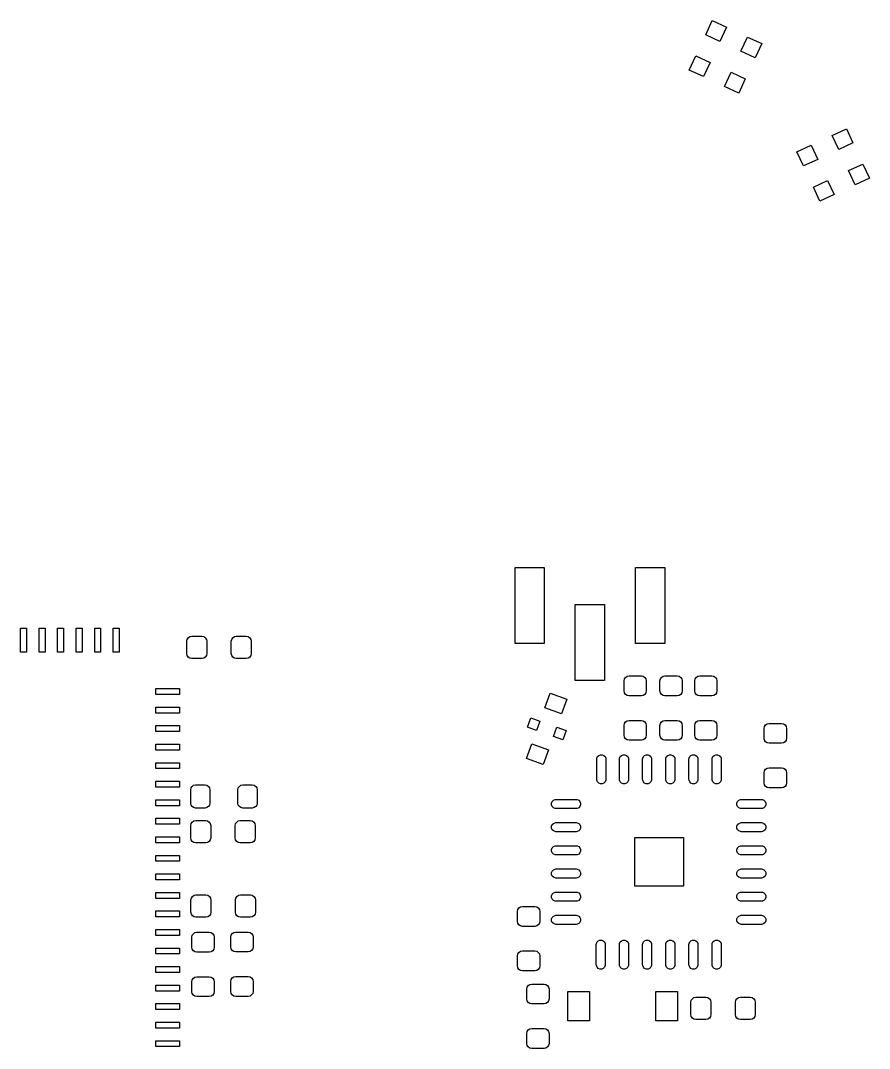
# Model space of a CAD drawing. Extents: x 45.9 to 83.2, y -183.8 to -146.4.
# Drawn here: x 64.92 to 83.24, y -168.61 to -146.42 of the extents above; entities that cross this region are included whole.
import ezdxf

# ---------------------------------------------------------------- set-up
doc = ezdxf.new("R2010")
doc.units = 0
doc.layers.add('BLACK', color=7, linetype='CONTINUOUS')

msp = doc.modelspace()

# ---------------------------------------------------------------- linework, layer by layer
at = {"layer": 'BLACK', "linetype": 'CONTINUOUS'}
for p, q in [((79.704481, -146.728259), (79.847326, -146.421926)), ((79.847326, -146.421926), (80.153659, -146.564771)), ((80.153659, -146.564771), (80.010814, -146.871104)), ((80.010814, -146.871104), (79.704481, -146.728259)), ((80.465779, -147.083259), (80.608624, -146.776926)), ((80.608624, -146.776926), (80.914957, -146.919771)), ((80.914957, -146.919771), (80.772112, -147.226104)), ((79.349481, -147.489557), (79.492326, -147.183224)), ((79.492326, -147.183224), (79.798659, -147.326069)), ((80.772112, -147.226104), (80.465779, -147.083259)), ((79.655814, -147.632402), (79.349481, -147.489557)), ((79.798659, -147.326069), (79.655814, -147.632402)), ((80.110779, -147.844557), (80.253624, -147.538224)), ((80.253624, -147.538224), (80.559957, -147.681069)), ((80.559957, -147.681069), (80.417112, -147.987402)), ((80.417112, -147.987402), (80.110779, -147.844557)), ((82.43509, -148.899396), (82.741423, -148.756551)), ((82.741423, -148.756551), (82.884268, -149.062884)), ((82.577935, -149.205729), (82.43509, -148.899396)), ((82.884268, -149.062884), (82.577935, -149.205729)), ((81.673792, -149.254396), (81.980125, -149.111551)), ((81.816637, -149.560729), (81.673792, -149.254396)), ((81.980125, -149.111551), (82.12297, -149.417884)), ((82.12297, -149.417884), (81.816637, -149.560729)), ((82.79009, -149.660694), (83.096423, -149.517849)), ((82.932935, -149.967027), (82.79009, -149.660694)), ((83.096423, -149.517849), (83.239268, -149.824182)), ((82.028792, -150.015694), (82.335125, -149.872849)), ((82.335125, -149.872849), (82.47797, -150.179182)), ((83.239268, -149.824182), (82.932935, -149.967027)), ((82.171637, -150.322027), (82.028792, -150.015694)), ((82.47797, -150.179182), (82.171637, -150.322027)), ((75.589, -159.8625), (75.589, -158.2225)), ((75.589, -158.2225), (76.221, -158.2225)), ((76.221, -158.2225), (76.221, -159.8625)), ((78.189, -159.8625), (78.189, -158.2225)), ((78.189, -158.2225), (78.821, -158.2225)), ((78.821, -158.2225), (78.821, -159.8625)), ((76.889, -160.6625), (76.889, -159.0225)), ((76.889, -159.0225), (77.521, -159.0225)), ((77.521, -159.0225), (77.521, -160.6625)), ((64.916, -160.04964), (64.916, -159.53524)), ((64.916, -159.53524), (65.044, -159.53524)), ((65.044, -159.53524), (65.044, -160.04964)), ((65.316, -160.04964), (65.316, -159.53524)), ((65.316, -159.53524), (65.444, -159.53524)), ((65.444, -159.53524), (65.444, -160.04964)), ((65.716, -160.04964), (65.716, -159.53524)), ((65.716, -159.53524), (65.844, -159.53524)), ((65.844, -159.53524), (65.844, -160.04964)), ((66.116, -160.04964), (66.116, -159.53524)), ((66.116, -159.53524), (66.244, -159.53524)), ((66.244, -159.53524), (66.244, -160.04964)), ((66.516, -160.04964), (66.516, -159.53524)), ((66.516, -159.53524), (66.644, -159.53524)), ((66.644, -159.53524), (66.644, -160.04964)), ((66.916, -160.04964), (66.916, -159.53524)), ((66.916, -159.53524), (67.044, -159.53524)), ((67.044, -159.53524), (67.044, -160.04964)), ((68.536315, -159.741115), (68.571223, -159.717791)), ((68.571223, -159.717791), (68.6124, -159.7096)), ((68.6124, -159.7096), (68.8276, -159.7096)), ((68.8276, -159.7096), (68.868777, -159.717791)), ((68.868777, -159.717791), (68.903685, -159.741115)), ((69.496315, -159.741115), (69.531223, -159.717791)), ((69.531223, -159.717791), (69.5724, -159.7096)), ((69.5724, -159.7096), (69.7876, -159.7096)), ((69.7876, -159.7096), (69.828777, -159.717791)), ((69.828777, -159.717791), (69.863685, -159.741115)), ((68.5048, -159.8172), (68.512991, -159.776023)), ((68.5048, -160.0828), (68.5048, -159.8172)), ((68.512991, -159.776023), (68.536315, -159.741115)), ((68.903685, -159.741115), (68.927009, -159.776023)), ((68.927009, -159.776023), (68.9352, -159.8172)), ((68.9352, -159.8172), (68.9352, -160.0828)), ((69.4648, -159.8172), (69.472991, -159.776023)), ((69.4648, -160.0828), (69.4648, -159.8172)), ((69.472991, -159.776023), (69.496315, -159.741115)), ((69.863685, -159.741115), (69.887009, -159.776023)), ((69.887009, -159.776023), (69.8952, -159.8172)), ((69.8952, -159.8172), (69.8952, -160.0828)), ((76.221, -159.8625), (75.589, -159.8625)), ((78.821, -159.8625), (78.189, -159.8625)), ((65.044, -160.04964), (64.916, -160.04964)), ((65.444, -160.04964), (65.316, -160.04964)), ((65.844, -160.04964), (65.716, -160.04964)), ((66.244, -160.04964), (66.116, -160.04964)), ((66.644, -160.04964), (66.516, -160.04964)), ((67.044, -160.04964), (66.916, -160.04964)), ((68.512991, -160.123977), (68.5048, -160.0828)), ((68.536315, -160.158885), (68.512991, -160.123977)), ((68.571223, -160.182209), (68.536315, -160.158885)), ((68.903685, -160.158885), (68.868777, -160.182209)), ((68.927009, -160.123977), (68.903685, -160.158885)), ((68.9352, -160.0828), (68.927009, -160.123977)), ((69.472991, -160.123977), (69.4648, -160.0828)), ((69.496315, -160.158885), (69.472991, -160.123977)), ((69.531223, -160.182209), (69.496315, -160.158885)), ((69.863685, -160.158885), (69.828777, -160.182209)), ((69.887009, -160.123977), (69.863685, -160.158885)), ((69.8952, -160.0828), (69.887009, -160.123977)), ((68.6124, -160.1904), (68.571223, -160.182209)), ((68.8276, -160.1904), (68.6124, -160.1904)), ((68.868777, -160.182209), (68.8276, -160.1904)), ((69.5724, -160.1904), (69.531223, -160.182209)), ((69.7876, -160.1904), (69.5724, -160.1904)), ((69.828777, -160.182209), (69.7876, -160.1904)), ((77.950731, -160.631223), (77.974055, -160.596315)), ((77.974055, -160.596315), (78.008963, -160.572991)), ((78.008963, -160.572991), (78.05014, -160.5648)), ((78.05014, -160.5648), (78.31574, -160.5648)), ((78.31574, -160.5648), (78.356917, -160.572991)), ((78.356917, -160.572991), (78.391825, -160.596315)), ((78.391825, -160.596315), (78.415149, -160.631223)), ((78.725731, -160.631223), (78.749055, -160.596315)), ((78.749055, -160.596315), (78.783963, -160.572991)), ((78.783963, -160.572991), (78.82514, -160.5648)), ((78.82514, -160.5648), (79.09074, -160.5648)), ((79.09074, -160.5648), (79.131917, -160.572991)), ((79.131917, -160.572991), (79.166825, -160.596315)), ((79.166825, -160.596315), (79.190149, -160.631223)), ((79.475731, -160.631223), (79.499055, -160.596315)), ((79.499055, -160.596315), (79.533963, -160.572991)), ((79.533963, -160.572991), (79.57514, -160.5648)), ((79.57514, -160.5648), (79.84074, -160.5648)), ((79.84074, -160.5648), (79.881917, -160.572991)), ((79.881917, -160.572991), (79.916825, -160.596315)), ((79.916825, -160.596315), (79.940149, -160.631223)), ((77.521, -160.6625), (76.889, -160.6625)), ((77.94254, -160.6724), (77.950731, -160.631223)), ((77.94254, -160.8876), (77.94254, -160.6724)), ((78.415149, -160.631223), (78.42334, -160.6724)), ((78.42334, -160.6724), (78.42334, -160.8876)), ((78.71754, -160.6724), (78.725731, -160.631223)), ((78.71754, -160.8876), (78.71754, -160.6724)), ((79.190149, -160.631223), (79.19834, -160.6724)), ((79.19834, -160.6724), (79.19834, -160.8876)), ((79.46754, -160.6724), (79.475731, -160.631223)), ((79.46754, -160.8876), (79.46754, -160.6724)), ((79.940149, -160.631223), (79.94834, -160.6724)), ((79.94834, -160.6724), (79.94834, -160.8876)), ((67.8328, -160.96644), (67.8328, -160.83844)), ((67.8328, -160.83844), (68.3472, -160.83844)), ((68.3472, -160.96644), (67.8328, -160.96644)), ((68.3472, -160.83844), (68.3472, -160.96644)), ((76.235121, -161.256199), (76.350724, -160.938583)), ((76.350724, -160.938583), (76.707807, -161.068551)), ((77.950731, -160.928777), (77.94254, -160.8876)), ((77.974055, -160.963685), (77.950731, -160.928777)), ((78.008963, -160.987009), (77.974055, -160.963685)), ((78.05014, -160.9952), (78.008963, -160.987009)), ((78.31574, -160.9952), (78.05014, -160.9952)), ((78.356917, -160.987009), (78.31574, -160.9952)), ((78.391825, -160.963685), (78.356917, -160.987009)), ((78.415149, -160.928777), (78.391825, -160.963685)), ((78.42334, -160.8876), (78.415149, -160.928777)), ((78.725731, -160.928777), (78.71754, -160.8876)), ((78.749055, -160.963685), (78.725731, -160.928777)), ((78.783963, -160.987009), (78.749055, -160.963685)), ((78.82514, -160.9952), (78.783963, -160.987009)), ((79.09074, -160.9952), (78.82514, -160.9952)), ((79.131917, -160.987009), (79.09074, -160.9952)), ((79.166825, -160.963685), (79.131917, -160.987009)), ((79.190149, -160.928777), (79.166825, -160.963685)), ((79.19834, -160.8876), (79.190149, -160.928777)), ((79.475731, -160.928777), (79.46754, -160.8876)), ((79.499055, -160.963685), (79.475731, -160.928777)), ((79.533963, -160.987009), (79.499055, -160.963685)), ((79.57514, -160.9952), (79.533963, -160.987009)), ((79.84074, -160.9952), (79.57514, -160.9952)), ((79.881917, -160.987009), (79.84074, -160.9952)), ((79.916825, -160.963685), (79.881917, -160.987009)), ((79.940149, -160.928777), (79.916825, -160.963685)), ((79.94834, -160.8876), (79.940149, -160.928777)), ((67.8328, -161.36644), (67.8328, -161.23844)), ((67.8328, -161.23844), (68.3472, -161.23844)), ((68.3472, -161.23844), (68.3472, -161.36644)), ((76.592204, -161.386167), (76.235121, -161.256199)), ((76.707807, -161.068551), (76.592204, -161.386167)), ((68.3472, -161.36644), (67.8328, -161.36644)), ((75.855322, -161.668141), (75.927831, -161.468926)), ((75.927831, -161.468926), (76.127046, -161.541435)), ((67.8328, -161.76644), (67.8328, -161.63844)), ((67.8328, -161.63844), (68.3472, -161.63844)), ((68.3472, -161.63844), (68.3472, -161.76644)), ((76.054537, -161.74065), (75.855322, -161.668141)), ((76.127046, -161.541435), (76.054537, -161.74065)), ((76.419138, -161.873353), (76.491647, -161.674138)), ((76.491647, -161.674138), (76.690862, -161.746647)), ((77.94254, -161.6324), (77.950731, -161.591223)), ((77.94254, -161.8476), (77.94254, -161.6324)), ((77.950731, -161.591223), (77.974055, -161.556315)), ((77.974055, -161.556315), (78.008963, -161.532991)), ((78.008963, -161.532991), (78.05014, -161.5248)), ((78.05014, -161.5248), (78.31574, -161.5248)), ((78.31574, -161.5248), (78.356917, -161.532991)), ((78.356917, -161.532991), (78.391825, -161.556315)), ((78.391825, -161.556315), (78.415149, -161.591223)), ((78.415149, -161.591223), (78.42334, -161.6324)), ((78.42334, -161.6324), (78.42334, -161.8476)), ((78.71754, -161.6324), (78.725731, -161.591223)), ((78.71754, -161.8476), (78.71754, -161.6324)), ((78.725731, -161.591223), (78.749055, -161.556315)), ((78.749055, -161.556315), (78.783963, -161.532991)), ((78.783963, -161.532991), (78.82514, -161.5248)), ((78.82514, -161.5248), (79.09074, -161.5248)), ((79.09074, -161.5248), (79.131917, -161.532991)), ((79.131917, -161.532991), (79.166825, -161.556315)), ((79.166825, -161.556315), (79.190149, -161.591223)), ((79.190149, -161.591223), (79.19834, -161.6324)), ((79.19834, -161.6324), (79.19834, -161.8476)), ((79.46754, -161.6324), (79.475731, -161.591223)), ((79.46754, -161.8476), (79.46754, -161.6324)), ((79.475731, -161.591223), (79.499055, -161.556315)), ((79.499055, -161.556315), (79.533963, -161.532991)), ((79.533963, -161.532991), (79.57514, -161.5248)), ((79.57514, -161.5248), (79.84074, -161.5248)), ((79.84074, -161.5248), (79.881917, -161.532991)), ((79.881917, -161.532991), (79.916825, -161.556315)), ((79.916825, -161.556315), (79.940149, -161.591223)), ((79.940149, -161.591223), (79.94834, -161.6324)), ((79.94834, -161.6324), (79.94834, -161.8476)), ((80.96754, -161.6974), (80.975731, -161.656223)), ((80.96754, -161.9126), (80.96754, -161.6974)), ((80.975731, -161.656223), (80.999055, -161.621315)), ((80.999055, -161.621315), (81.033963, -161.597991)), ((81.033963, -161.597991), (81.07514, -161.5898)), ((81.07514, -161.5898), (81.34074, -161.5898)), ((81.34074, -161.5898), (81.381917, -161.597991)), ((81.381917, -161.597991), (81.416825, -161.621315)), ((81.416825, -161.621315), (81.440149, -161.656223)), ((81.440149, -161.656223), (81.44834, -161.6974)), ((81.44834, -161.6974), (81.44834, -161.9126)), ((68.3472, -161.76644), (67.8328, -161.76644)), ((76.618353, -161.945862), (76.419138, -161.873353)), ((76.690862, -161.746647), (76.618353, -161.945862)), ((77.950731, -161.888777), (77.94254, -161.8476)), ((77.974055, -161.923685), (77.950731, -161.888777)), ((78.008963, -161.947009), (77.974055, -161.923685)), ((78.391825, -161.923685), (78.356917, -161.947009)), ((78.415149, -161.888777), (78.391825, -161.923685)), ((78.42334, -161.8476), (78.415149, -161.888777)), ((78.725731, -161.888777), (78.71754, -161.8476)), ((78.749055, -161.923685), (78.725731, -161.888777)), ((78.783963, -161.947009), (78.749055, -161.923685)), ((79.166825, -161.923685), (79.131917, -161.947009)), ((79.190149, -161.888777), (79.166825, -161.923685)), ((79.19834, -161.8476), (79.190149, -161.888777)), ((79.475731, -161.888777), (79.46754, -161.8476)), ((79.499055, -161.923685), (79.475731, -161.888777)), ((79.533963, -161.947009), (79.499055, -161.923685)), ((79.916825, -161.923685), (79.881917, -161.947009)), ((79.940149, -161.888777), (79.916825, -161.923685)), ((79.94834, -161.8476), (79.940149, -161.888777)), ((80.975731, -161.953777), (80.96754, -161.9126)), ((81.44834, -161.9126), (81.440149, -161.953777)), ((67.8328, -162.16644), (67.8328, -162.03844)), ((67.8328, -162.03844), (68.3472, -162.03844)), ((68.3472, -162.03844), (68.3472, -162.16644)), ((75.838377, -162.346237), (75.95398, -162.028621)), ((75.95398, -162.028621), (76.311063, -162.158589)), ((76.311063, -162.158589), (76.19546, -162.476205)), ((78.05014, -161.9552), (78.008963, -161.947009)), ((78.31574, -161.9552), (78.05014, -161.9552)), ((78.356917, -161.947009), (78.31574, -161.9552)), ((78.82514, -161.9552), (78.783963, -161.947009)), ((79.09074, -161.9552), (78.82514, -161.9552)), ((79.131917, -161.947009), (79.09074, -161.9552)), ((79.57514, -161.9552), (79.533963, -161.947009)), ((79.84074, -161.9552), (79.57514, -161.9552)), ((79.881917, -161.947009), (79.84074, -161.9552)), ((80.999055, -161.988685), (80.975731, -161.953777)), ((81.033963, -162.012009), (80.999055, -161.988685)), ((81.07514, -162.0202), (81.033963, -162.012009)), ((81.34074, -162.0202), (81.07514, -162.0202)), ((81.381917, -162.012009), (81.34074, -162.0202)), ((81.416825, -161.988685), (81.381917, -162.012009)), ((81.440149, -161.953777), (81.416825, -161.988685)), ((68.3472, -162.16644), (67.8328, -162.16644)), ((76.19546, -162.476205), (75.838377, -162.346237)), ((77.35284, -162.3616), (77.354715, -162.342559)), ((77.35284, -162.7984), (77.35284, -162.3616)), ((77.354715, -162.342559), (77.369289, -162.307376)), ((77.369289, -162.307376), (77.396216, -162.280449)), ((77.396216, -162.280449), (77.431399, -162.265875)), ((77.431399, -162.265875), (77.469481, -162.265875)), ((77.469481, -162.265875), (77.504664, -162.280449)), ((77.504664, -162.280449), (77.531591, -162.307376)), ((77.531591, -162.307376), (77.546165, -162.342559)), ((77.546165, -162.342559), (77.54804, -162.3616)), ((77.54804, -162.3616), (77.54804, -162.7984)), ((77.84284, -162.3616), (77.844715, -162.342559)), ((77.84284, -162.7984), (77.84284, -162.3616)), ((77.844715, -162.342559), (77.859289, -162.307376)), ((77.859289, -162.307376), (77.886216, -162.280449)), ((77.886216, -162.280449), (77.921399, -162.265875)), ((77.921399, -162.265875), (77.959481, -162.265875)), ((77.959481, -162.265875), (77.994664, -162.280449)), ((77.994664, -162.280449), (78.021591, -162.307376)), ((78.021591, -162.307376), (78.036165, -162.342559)), ((78.036165, -162.342559), (78.03804, -162.3616)), ((78.03804, -162.3616), (78.03804, -162.7984)), ((78.34284, -162.3616), (78.344715, -162.342559)), ((78.34284, -162.7984), (78.34284, -162.3616)), ((78.344715, -162.342559), (78.359289, -162.307376)), ((78.359289, -162.307376), (78.386216, -162.280449)), ((78.386216, -162.280449), (78.421399, -162.265875)), ((78.421399, -162.265875), (78.459481, -162.265875)), ((78.459481, -162.265875), (78.494664, -162.280449)), ((78.494664, -162.280449), (78.521591, -162.307376)), ((78.521591, -162.307376), (78.536165, -162.342559)), ((78.536165, -162.342559), (78.53804, -162.3616)), ((78.53804, -162.3616), (78.53804, -162.7984)), ((78.84284, -162.3616), (78.844715, -162.342559)), ((78.84284, -162.7984), (78.84284, -162.3616)), ((78.844715, -162.342559), (78.859289, -162.307376)), ((78.859289, -162.307376), (78.886216, -162.280449)), ((78.886216, -162.280449), (78.921399, -162.265875)), ((78.921399, -162.265875), (78.959481, -162.265875)), ((78.959481, -162.265875), (78.994664, -162.280449)), ((78.994664, -162.280449), (79.021591, -162.307376)), ((79.021591, -162.307376), (79.036165, -162.342559)), ((79.036165, -162.342559), (79.03804, -162.3616)), ((79.03804, -162.3616), (79.03804, -162.7984)), ((79.34284, -162.3616), (79.344715, -162.342559)), ((79.34284, -162.7984), (79.34284, -162.3616)), ((79.344715, -162.342559), (79.359289, -162.307376)), ((79.359289, -162.307376), (79.386216, -162.280449)), ((79.386216, -162.280449), (79.421399, -162.265875)), ((79.421399, -162.265875), (79.459481, -162.265875)), ((79.459481, -162.265875), (79.494664, -162.280449)), ((79.494664, -162.280449), (79.521591, -162.307376)), ((79.521591, -162.307376), (79.536165, -162.342559)), ((79.536165, -162.342559), (79.53804, -162.3616)), ((79.53804, -162.3616), (79.53804, -162.7984)), ((79.84284, -162.3616), (79.844715, -162.342559)), ((79.84284, -162.7984), (79.84284, -162.3616)), ((79.844715, -162.342559), (79.859289, -162.307376)), ((79.859289, -162.307376), (79.886216, -162.280449)), ((79.886216, -162.280449), (79.921399, -162.265875)), ((79.921399, -162.265875), (79.959481, -162.265875)), ((79.959481, -162.265875), (79.994664, -162.280449)), ((79.994664, -162.280449), (80.021591, -162.307376)), ((80.021591, -162.307376), (80.036165, -162.342559)), ((80.036165, -162.342559), (80.03804, -162.3616)), ((80.03804, -162.3616), (80.03804, -162.7984)), ((67.8328, -162.56644), (67.8328, -162.43844)), ((67.8328, -162.43844), (68.3472, -162.43844)), ((68.3472, -162.56644), (67.8328, -162.56644)), ((68.3472, -162.43844), (68.3472, -162.56644)), ((80.975731, -162.616223), (80.999055, -162.581315)), ((80.999055, -162.581315), (81.033963, -162.557991)), ((81.033963, -162.557991), (81.07514, -162.5498)), ((81.07514, -162.5498), (81.34074, -162.5498)), ((81.34074, -162.5498), (81.381917, -162.557991)), ((81.381917, -162.557991), (81.416825, -162.581315)), ((81.416825, -162.581315), (81.440149, -162.616223)), ((77.354715, -162.817441), (77.35284, -162.7984)), ((77.369289, -162.852624), (77.354715, -162.817441)), ((77.546165, -162.817441), (77.531591, -162.852624)), ((77.54804, -162.7984), (77.546165, -162.817441)), ((77.844715, -162.817441), (77.84284, -162.7984)), ((77.859289, -162.852624), (77.844715, -162.817441)), ((78.036165, -162.817441), (78.021591, -162.852624)), ((78.03804, -162.7984), (78.036165, -162.817441)), ((78.344715, -162.817441), (78.34284, -162.7984)), ((78.359289, -162.852624), (78.344715, -162.817441)), ((78.536165, -162.817441), (78.521591, -162.852624)), ((78.53804, -162.7984), (78.536165, -162.817441)), ((78.844715, -162.817441), (78.84284, -162.7984)), ((78.859289, -162.852624), (78.844715, -162.817441)), ((79.036165, -162.817441), (79.021591, -162.852624)), ((79.03804, -162.7984), (79.036165, -162.817441)), ((79.344715, -162.817441), (79.34284, -162.7984)), ((79.359289, -162.852624), (79.344715, -162.817441)), ((79.536165, -162.817441), (79.521591, -162.852624)), ((79.53804, -162.7984), (79.536165, -162.817441)), ((79.844715, -162.817441), (79.84284, -162.7984)), ((79.859289, -162.852624), (79.844715, -162.817441)), ((80.036165, -162.817441), (80.021591, -162.852624)), ((80.03804, -162.7984), (80.036165, -162.817441)), ((80.96754, -162.6574), (80.975731, -162.616223)), ((80.96754, -162.8726), (80.96754, -162.6574)), ((81.440149, -162.616223), (81.44834, -162.6574)), ((81.44834, -162.6574), (81.44834, -162.8726)), ((67.8328, -162.96644), (67.8328, -162.83844)), ((67.8328, -162.83844), (68.3472, -162.83844)), ((68.3472, -162.96644), (67.8328, -162.96644)), ((68.3472, -162.83844), (68.3472, -162.96644)), ((68.5882, -163.02204), (68.596071, -162.982471)), ((68.5882, -163.31284), (68.5882, -163.02204)), ((68.596071, -162.982471), (68.618485, -162.948925)), ((68.618485, -162.948925), (68.652031, -162.926511)), ((68.652031, -162.926511), (68.6916, -162.91864)), ((68.6916, -162.91864), (68.8984, -162.91864)), ((68.8984, -162.91864), (68.937969, -162.926511)), ((68.937969, -162.926511), (68.971515, -162.948925)), ((68.971515, -162.948925), (68.993929, -162.982471)), ((68.993929, -162.982471), (69.0018, -163.02204)), ((69.0018, -163.02204), (69.0018, -163.31284)), ((69.6082, -163.02204), (69.616071, -162.982471)), ((69.6082, -163.31284), (69.6082, -163.02204)), ((69.616071, -162.982471), (69.638485, -162.948925)), ((69.638485, -162.948925), (69.672031, -162.926511)), ((69.672031, -162.926511), (69.7116, -162.91864)), ((69.7116, -162.91864), (69.9184, -162.91864)), ((69.9184, -162.91864), (69.957969, -162.926511)), ((69.957969, -162.926511), (69.991515, -162.948925)), ((69.991515, -162.948925), (70.013929, -162.982471)), ((70.013929, -162.982471), (70.0218, -163.02204)), ((70.0218, -163.02204), (70.0218, -163.31284)), ((77.396216, -162.879551), (77.369289, -162.852624)), ((77.431399, -162.894125), (77.396216, -162.879551)), ((77.469481, -162.894125), (77.431399, -162.894125)), ((77.504664, -162.879551), (77.469481, -162.894125)), ((77.531591, -162.852624), (77.504664, -162.879551)), ((77.886216, -162.879551), (77.859289, -162.852624)), ((77.921399, -162.894125), (77.886216, -162.879551)), ((77.959481, -162.894125), (77.921399, -162.894125)), ((77.994664, -162.879551), (77.959481, -162.894125)), ((78.021591, -162.852624), (77.994664, -162.879551)), ((78.386216, -162.879551), (78.359289, -162.852624)), ((78.421399, -162.894125), (78.386216, -162.879551)), ((78.459481, -162.894125), (78.421399, -162.894125)), ((78.494664, -162.879551), (78.459481, -162.894125)), ((78.521591, -162.852624), (78.494664, -162.879551)), ((78.886216, -162.879551), (78.859289, -162.852624)), ((78.921399, -162.894125), (78.886216, -162.879551)), ((78.959481, -162.894125), (78.921399, -162.894125)), ((78.994664, -162.879551), (78.959481, -162.894125)), ((79.021591, -162.852624), (78.994664, -162.879551)), ((79.386216, -162.879551), (79.359289, -162.852624)), ((79.421399, -162.894125), (79.386216, -162.879551)), ((79.459481, -162.894125), (79.421399, -162.894125)), ((79.494664, -162.879551), (79.459481, -162.894125)), ((79.521591, -162.852624), (79.494664, -162.879551)), ((79.886216, -162.879551), (79.859289, -162.852624)), ((79.921399, -162.894125), (79.886216, -162.879551)), ((79.959481, -162.894125), (79.921399, -162.894125)), ((79.994664, -162.879551), (79.959481, -162.894125)), ((80.021591, -162.852624), (79.994664, -162.879551)), ((80.975731, -162.913777), (80.96754, -162.8726)), ((80.999055, -162.948685), (80.975731, -162.913777)), ((81.033963, -162.972009), (80.999055, -162.948685)), ((81.07514, -162.9802), (81.033963, -162.972009)), ((81.34074, -162.9802), (81.07514, -162.9802)), ((81.381917, -162.972009), (81.34074, -162.9802)), ((81.416825, -162.948685), (81.381917, -162.972009)), ((81.440149, -162.913777), (81.416825, -162.948685)), ((81.44834, -162.8726), (81.440149, -162.913777)), ((67.8328, -163.36644), (67.8328, -163.23844)), ((67.8328, -163.23844), (68.3472, -163.23844)), ((68.3472, -163.23844), (68.3472, -163.36644)), ((76.390889, -163.275776), (76.417816, -163.248849)), ((76.417816, -163.248849), (76.452999, -163.234275)), ((76.452999, -163.234275), (76.47204, -163.2324)), ((76.47204, -163.2324), (76.90884, -163.2324)), ((76.90884, -163.2324), (76.927881, -163.234275)), ((76.927881, -163.234275), (76.963064, -163.248849)), ((76.963064, -163.248849), (76.989991, -163.275776)), ((80.390889, -163.275776), (80.417816, -163.248849)), ((80.417816, -163.248849), (80.452999, -163.234275)), ((80.452999, -163.234275), (80.47204, -163.2324)), ((80.47204, -163.2324), (80.90884, -163.2324)), ((80.90884, -163.2324), (80.927881, -163.234275)), ((80.927881, -163.234275), (80.963064, -163.248849)), ((80.963064, -163.248849), (80.989991, -163.275776)), ((68.3472, -163.36644), (67.8328, -163.36644)), ((68.596071, -163.352409), (68.5882, -163.31284)), ((68.618485, -163.385955), (68.596071, -163.352409)), ((68.652031, -163.408369), (68.618485, -163.385955)), ((68.6916, -163.41624), (68.652031, -163.408369)), ((68.8984, -163.41624), (68.6916, -163.41624)), ((68.937969, -163.408369), (68.8984, -163.41624)), ((68.971515, -163.385955), (68.937969, -163.408369)), ((68.993929, -163.352409), (68.971515, -163.385955)), ((69.0018, -163.31284), (68.993929, -163.352409)), ((69.616071, -163.352409), (69.6082, -163.31284)), ((69.638485, -163.385955), (69.616071, -163.352409)), ((69.672031, -163.408369), (69.638485, -163.385955)), ((69.7116, -163.41624), (69.672031, -163.408369)), ((69.9184, -163.41624), (69.7116, -163.41624)), ((69.957969, -163.408369), (69.9184, -163.41624)), ((69.991515, -163.385955), (69.957969, -163.408369)), ((70.013929, -163.352409), (69.991515, -163.385955)), ((70.0218, -163.31284), (70.013929, -163.352409)), ((76.376315, -163.310959), (76.390889, -163.275776)), ((76.376315, -163.349041), (76.376315, -163.310959)), ((76.390889, -163.384224), (76.376315, -163.349041)), ((76.417816, -163.411151), (76.390889, -163.384224)), ((76.452999, -163.425725), (76.417816, -163.411151)), ((76.47204, -163.4276), (76.452999, -163.425725)), ((76.90884, -163.4276), (76.47204, -163.4276)), ((76.927881, -163.425725), (76.90884, -163.4276)), ((76.963064, -163.411151), (76.927881, -163.425725)), ((76.989991, -163.384224), (76.963064, -163.411151)), ((76.989991, -163.275776), (77.004565, -163.310959)), ((77.004565, -163.349041), (76.989991, -163.384224)), ((77.004565, -163.310959), (77.004565, -163.349041)), ((80.376315, -163.310959), (80.390889, -163.275776)), ((80.376315, -163.349041), (80.376315, -163.310959)), ((80.390889, -163.384224), (80.376315, -163.349041)), ((80.417816, -163.411151), (80.390889, -163.384224)), ((80.452999, -163.425725), (80.417816, -163.411151)), ((80.47204, -163.4276), (80.452999, -163.425725)), ((80.90884, -163.4276), (80.47204, -163.4276)), ((80.927881, -163.425725), (80.90884, -163.4276)), ((80.963064, -163.411151), (80.927881, -163.425725)), ((80.989991, -163.384224), (80.963064, -163.411151)), ((80.989991, -163.275776), (81.004565, -163.310959)), ((81.004565, -163.349041), (80.989991, -163.384224)), ((81.004565, -163.310959), (81.004565, -163.349041)), ((67.8328, -163.76644), (67.8328, -163.63844)), ((67.8328, -163.63844), (68.3472, -163.63844)), ((68.3472, -163.63844), (68.3472, -163.76644)), ((68.621315, -163.718555), (68.656223, -163.695231)), ((68.656223, -163.695231), (68.6974, -163.68704)), ((68.6974, -163.68704), (68.9126, -163.68704)), ((68.9126, -163.68704), (68.953777, -163.695231)), ((68.953777, -163.695231), (68.988685, -163.718555)), ((69.581315, -163.718555), (69.616223, -163.695231)), ((69.616223, -163.695231), (69.6574, -163.68704)), ((69.6574, -163.68704), (69.8726, -163.68704)), ((69.8726, -163.68704), (69.913777, -163.695231)), ((69.913777, -163.695231), (69.948685, -163.718555)), ((68.3472, -163.76644), (67.8328, -163.76644)), ((68.5898, -163.79464), (68.597991, -163.753463)), ((68.5898, -164.06024), (68.5898, -163.79464)), ((68.597991, -163.753463), (68.621315, -163.718555)), ((68.988685, -163.718555), (69.012009, -163.753463)), ((69.012009, -163.753463), (69.0202, -163.79464)), ((69.0202, -163.79464), (69.0202, -164.06024)), ((69.5498, -163.79464), (69.557991, -163.753463)), ((69.5498, -164.06024), (69.5498, -163.79464)), ((69.557991, -163.753463), (69.581315, -163.718555)), ((69.948685, -163.718555), (69.972009, -163.753463)), ((69.972009, -163.753463), (69.9802, -163.79464)), ((69.9802, -163.79464), (69.9802, -164.06024)), ((76.376315, -163.810959), (76.390889, -163.775776)), ((76.376315, -163.849041), (76.376315, -163.810959)), ((76.390889, -163.884224), (76.376315, -163.849041)), ((76.390889, -163.775776), (76.417816, -163.748849)), ((76.417816, -163.911151), (76.390889, -163.884224)), ((76.417816, -163.748849), (76.452999, -163.734275)), ((76.452999, -163.925725), (76.417816, -163.911151)), ((76.452999, -163.734275), (76.47204, -163.7324)), ((76.47204, -163.9276), (76.452999, -163.925725)), ((76.47204, -163.7324), (76.90884, -163.7324)), ((76.90884, -163.9276), (76.47204, -163.9276)), ((76.90884, -163.7324), (76.927881, -163.734275)), ((76.927881, -163.925725), (76.90884, -163.9276)), ((76.927881, -163.734275), (76.963064, -163.748849)), ((76.963064, -163.911151), (76.927881, -163.925725)), ((76.963064, -163.748849), (76.989991, -163.775776)), ((76.989991, -163.884224), (76.963064, -163.911151)), ((76.989991, -163.775776), (77.004565, -163.810959)), ((77.004565, -163.849041), (76.989991, -163.884224)), ((77.004565, -163.810959), (77.004565, -163.849041)), ((80.376315, -163.810959), (80.390889, -163.775776)), ((80.376315, -163.849041), (80.376315, -163.810959)), ((80.390889, -163.884224), (80.376315, -163.849041)), ((80.390889, -163.775776), (80.417816, -163.748849)), ((80.417816, -163.911151), (80.390889, -163.884224)), ((80.417816, -163.748849), (80.452999, -163.734275)), ((80.452999, -163.925725), (80.417816, -163.911151)), ((80.452999, -163.734275), (80.47204, -163.7324)), ((80.47204, -163.9276), (80.452999, -163.925725)), ((80.47204, -163.7324), (80.90884, -163.7324)), ((80.90884, -163.9276), (80.47204, -163.9276)), ((80.90884, -163.7324), (80.927881, -163.734275)), ((80.927881, -163.925725), (80.90884, -163.9276)), ((80.927881, -163.734275), (80.963064, -163.748849)), ((80.963064, -163.911151), (80.927881, -163.925725)), ((80.963064, -163.748849), (80.989991, -163.775776)), ((80.989991, -163.884224), (80.963064, -163.911151)), ((80.989991, -163.775776), (81.004565, -163.810959)), ((81.004565, -163.849041), (80.989991, -163.884224)), ((81.004565, -163.810959), (81.004565, -163.849041)), ((67.8328, -164.16644), (67.8328, -164.03844)), ((67.8328, -164.03844), (68.3472, -164.03844)), ((68.3472, -164.03844), (68.3472, -164.16644)), ((68.597991, -164.101417), (68.5898, -164.06024)), ((68.621315, -164.136325), (68.597991, -164.101417)), ((68.656223, -164.159649), (68.621315, -164.136325)), ((68.988685, -164.136325), (68.953777, -164.159649)), ((69.012009, -164.101417), (68.988685, -164.136325)), ((69.0202, -164.06024), (69.012009, -164.101417)), ((69.557991, -164.101417), (69.5498, -164.06024)), ((69.581315, -164.136325), (69.557991, -164.101417)), ((69.616223, -164.159649), (69.581315, -164.136325)), ((69.948685, -164.136325), (69.913777, -164.159649)), ((69.972009, -164.101417), (69.948685, -164.136325)), ((69.9802, -164.06024), (69.972009, -164.101417)), ((78.17444, -165.106), (78.17444, -164.054)), ((78.17444, -164.054), (79.22644, -164.054)), ((79.22644, -164.054), (79.22644, -165.106)), ((68.3472, -164.16644), (67.8328, -164.16644)), ((68.6974, -164.16784), (68.656223, -164.159649)), ((68.9126, -164.16784), (68.6974, -164.16784)), ((68.953777, -164.159649), (68.9126, -164.16784)), ((69.6574, -164.16784), (69.616223, -164.159649)), ((69.8726, -164.16784), (69.6574, -164.16784)), ((69.913777, -164.159649), (69.8726, -164.16784)), ((76.376315, -164.310959), (76.390889, -164.275776)), ((76.376315, -164.349041), (76.376315, -164.310959)), ((76.390889, -164.384224), (76.376315, -164.349041)), ((76.390889, -164.275776), (76.417816, -164.248849)), ((76.417816, -164.248849), (76.452999, -164.234275)), ((76.452999, -164.234275), (76.47204, -164.2324)), ((76.47204, -164.2324), (76.90884, -164.2324)), ((76.90884, -164.2324), (76.927881, -164.234275)), ((76.927881, -164.234275), (76.963064, -164.248849)), ((76.963064, -164.248849), (76.989991, -164.275776)), ((76.989991, -164.275776), (77.004565, -164.310959)), ((77.004565, -164.349041), (76.989991, -164.384224)), ((77.004565, -164.310959), (77.004565, -164.349041)), ((80.376315, -164.310959), (80.390889, -164.275776)), ((80.376315, -164.349041), (80.376315, -164.310959)), ((80.390889, -164.384224), (80.376315, -164.349041)), ((80.390889, -164.275776), (80.417816, -164.248849)), ((80.417816, -164.248849), (80.452999, -164.234275)), ((80.452999, -164.234275), (80.47204, -164.2324)), ((80.47204, -164.2324), (80.90884, -164.2324)), ((80.90884, -164.2324), (80.927881, -164.234275)), ((80.927881, -164.234275), (80.963064, -164.248849)), ((80.963064, -164.248849), (80.989991, -164.275776)), ((80.989991, -164.275776), (81.004565, -164.310959)), ((81.004565, -164.349041), (80.989991, -164.384224)), ((81.004565, -164.310959), (81.004565, -164.349041)), ((67.8328, -164.56644), (67.8328, -164.43844)), ((67.8328, -164.43844), (68.3472, -164.43844)), ((68.3472, -164.56644), (67.8328, -164.56644)), ((68.3472, -164.43844), (68.3472, -164.56644)), ((76.417816, -164.411151), (76.390889, -164.384224)), ((76.452999, -164.425725), (76.417816, -164.411151)), ((76.47204, -164.4276), (76.452999, -164.425725)), ((76.90884, -164.4276), (76.47204, -164.4276)), ((76.927881, -164.425725), (76.90884, -164.4276)), ((76.963064, -164.411151), (76.927881, -164.425725)), ((76.989991, -164.384224), (76.963064, -164.411151)), ((80.417816, -164.411151), (80.390889, -164.384224)), ((80.452999, -164.425725), (80.417816, -164.411151)), ((80.47204, -164.4276), (80.452999, -164.425725)), ((80.90884, -164.4276), (80.47204, -164.4276)), ((80.927881, -164.425725), (80.90884, -164.4276)), ((80.963064, -164.411151), (80.927881, -164.425725)), ((80.989991, -164.384224), (80.963064, -164.411151)), ((76.376315, -164.810959), (76.390889, -164.775776)), ((76.376315, -164.849041), (76.376315, -164.810959)), ((76.390889, -164.775776), (76.417816, -164.748849)), ((76.417816, -164.748849), (76.452999, -164.734275)), ((76.452999, -164.734275), (76.47204, -164.7324)), ((76.47204, -164.7324), (76.90884, -164.7324)), ((76.90884, -164.7324), (76.927881, -164.734275)), ((76.927881, -164.734275), (76.963064, -164.748849)), ((76.963064, -164.748849), (76.989991, -164.775776)), ((76.989991, -164.775776), (77.004565, -164.810959)), ((77.004565, -164.810959), (77.004565, -164.849041)), ((80.376315, -164.810959), (80.390889, -164.775776)), ((80.376315, -164.849041), (80.376315, -164.810959)), ((80.390889, -164.775776), (80.417816, -164.748849)), ((80.417816, -164.748849), (80.452999, -164.734275)), ((80.452999, -164.734275), (80.47204, -164.7324)), ((80.47204, -164.7324), (80.90884, -164.7324)), ((80.90884, -164.7324), (80.927881, -164.734275)), ((80.927881, -164.734275), (80.963064, -164.748849)), ((80.963064, -164.748849), (80.989991, -164.775776)), ((80.989991, -164.775776), (81.004565, -164.810959)), ((81.004565, -164.810959), (81.004565, -164.849041)), ((67.8328, -164.96644), (67.8328, -164.83844)), ((67.8328, -164.83844), (68.3472, -164.83844)), ((68.3472, -164.96644), (67.8328, -164.96644)), ((68.3472, -164.83844), (68.3472, -164.96644)), ((76.390889, -164.884224), (76.376315, -164.849041)), ((76.417816, -164.911151), (76.390889, -164.884224)), ((76.452999, -164.925725), (76.417816, -164.911151)), ((76.47204, -164.9276), (76.452999, -164.925725)), ((76.90884, -164.9276), (76.47204, -164.9276)), ((76.927881, -164.925725), (76.90884, -164.9276)), ((76.963064, -164.911151), (76.927881, -164.925725)), ((76.989991, -164.884224), (76.963064, -164.911151)), ((77.004565, -164.849041), (76.989991, -164.884224)), ((80.390889, -164.884224), (80.376315, -164.849041)), ((80.417816, -164.911151), (80.390889, -164.884224)), ((80.452999, -164.925725), (80.417816, -164.911151)), ((80.47204, -164.9276), (80.452999, -164.925725)), ((80.90884, -164.9276), (80.47204, -164.9276)), ((80.927881, -164.925725), (80.90884, -164.9276)), ((80.963064, -164.911151), (80.927881, -164.925725)), ((80.989991, -164.884224), (80.963064, -164.911151)), ((81.004565, -164.849041), (80.989991, -164.884224)), ((67.8328, -165.36644), (67.8328, -165.23844)), ((67.8328, -165.23844), (68.3472, -165.23844)), ((68.3472, -165.23844), (68.3472, -165.36644)), ((76.390889, -165.275776), (76.417816, -165.248849)), ((76.417816, -165.248849), (76.452999, -165.234275)), ((76.452999, -165.234275), (76.47204, -165.2324)), ((76.47204, -165.2324), (76.90884, -165.2324)), ((76.90884, -165.2324), (76.927881, -165.234275)), ((76.927881, -165.234275), (76.963064, -165.248849)), ((76.963064, -165.248849), (76.989991, -165.275776)), ((79.22644, -165.106), (78.17444, -165.106)), ((80.390889, -165.275776), (80.417816, -165.248849)), ((80.417816, -165.248849), (80.452999, -165.234275)), ((80.452999, -165.234275), (80.47204, -165.2324)), ((80.47204, -165.2324), (80.90884, -165.2324)), ((80.90884, -165.2324), (80.927881, -165.234275)), ((80.927881, -165.234275), (80.963064, -165.248849)), ((80.963064, -165.248849), (80.989991, -165.275776)), ((68.3472, -165.36644), (67.8328, -165.36644)), ((68.5948, -165.39964), (68.602991, -165.358463)), ((68.5948, -165.66524), (68.5948, -165.39964)), ((68.602991, -165.358463), (68.626315, -165.323555)), ((68.626315, -165.323555), (68.661223, -165.300231)), ((68.661223, -165.300231), (68.7024, -165.29204)), ((68.7024, -165.29204), (68.9176, -165.29204)), ((68.9176, -165.29204), (68.958777, -165.300231)), ((68.958777, -165.300231), (68.993685, -165.323555)), ((68.993685, -165.323555), (69.017009, -165.358463)), ((69.017009, -165.358463), (69.0252, -165.39964)), ((69.0252, -165.39964), (69.0252, -165.66524)), ((69.5548, -165.39964), (69.562991, -165.358463)), ((69.5548, -165.66524), (69.5548, -165.39964)), ((69.562991, -165.358463), (69.586315, -165.323555)), ((69.586315, -165.323555), (69.621223, -165.300231)), ((69.621223, -165.300231), (69.6624, -165.29204)), ((69.6624, -165.29204), (69.8776, -165.29204)), ((69.8776, -165.29204), (69.918777, -165.300231)), ((69.918777, -165.300231), (69.953685, -165.323555)), ((69.953685, -165.323555), (69.977009, -165.358463)), ((69.977009, -165.358463), (69.9852, -165.39964)), ((69.9852, -165.39964), (69.9852, -165.66524)), ((76.376315, -165.310959), (76.390889, -165.275776)), ((76.376315, -165.349041), (76.376315, -165.310959)), ((76.390889, -165.384224), (76.376315, -165.349041)), ((76.417816, -165.411151), (76.390889, -165.384224)), ((76.452999, -165.425725), (76.417816, -165.411151)), ((76.47204, -165.4276), (76.452999, -165.425725)), ((76.90884, -165.4276), (76.47204, -165.4276)), ((76.927881, -165.425725), (76.90884, -165.4276)), ((76.963064, -165.411151), (76.927881, -165.425725)), ((76.989991, -165.384224), (76.963064, -165.411151)), ((76.989991, -165.275776), (77.004565, -165.310959)), ((77.004565, -165.349041), (76.989991, -165.384224)), ((77.004565, -165.310959), (77.004565, -165.349041)), ((80.376315, -165.310959), (80.390889, -165.275776)), ((80.376315, -165.349041), (80.376315, -165.310959)), ((80.390889, -165.384224), (80.376315, -165.349041)), ((80.417816, -165.411151), (80.390889, -165.384224)), ((80.452999, -165.425725), (80.417816, -165.411151)), ((80.47204, -165.4276), (80.452999, -165.425725)), ((80.90884, -165.4276), (80.47204, -165.4276)), ((80.927881, -165.425725), (80.90884, -165.4276)), ((80.963064, -165.411151), (80.927881, -165.425725)), ((80.989991, -165.384224), (80.963064, -165.411151)), ((80.989991, -165.275776), (81.004565, -165.310959)), ((81.004565, -165.349041), (80.989991, -165.384224)), ((81.004565, -165.310959), (81.004565, -165.349041)), ((67.8328, -165.76644), (67.8328, -165.63844)), ((67.8328, -165.63844), (68.3472, -165.63844)), ((68.3472, -165.63844), (68.3472, -165.76644)), ((68.602991, -165.706417), (68.5948, -165.66524)), ((68.626315, -165.741325), (68.602991, -165.706417)), ((69.017009, -165.706417), (68.993685, -165.741325)), ((69.0252, -165.66524), (69.017009, -165.706417)), ((69.562991, -165.706417), (69.5548, -165.66524)), ((69.586315, -165.741325), (69.562991, -165.706417)), ((69.977009, -165.706417), (69.953685, -165.741325)), ((69.9852, -165.66524), (69.977009, -165.706417)), ((75.64254, -165.6474), (75.650731, -165.606223)), ((75.64254, -165.8626), (75.64254, -165.6474)), ((75.650731, -165.606223), (75.674055, -165.571315)), ((75.674055, -165.571315), (75.708963, -165.547991)), ((75.708963, -165.547991), (75.75014, -165.5398)), ((75.75014, -165.5398), (76.01574, -165.5398)), ((76.01574, -165.5398), (76.056917, -165.547991)), ((76.056917, -165.547991), (76.091825, -165.571315)), ((76.091825, -165.571315), (76.115149, -165.606223)), ((76.115149, -165.606223), (76.12334, -165.6474)), ((76.12334, -165.6474), (76.12334, -165.8626)), ((68.3472, -165.76644), (67.8328, -165.76644)), ((68.661223, -165.764649), (68.626315, -165.741325)), ((68.7024, -165.77284), (68.661223, -165.764649)), ((68.9176, -165.77284), (68.7024, -165.77284)), ((68.958777, -165.764649), (68.9176, -165.77284)), ((68.993685, -165.741325), (68.958777, -165.764649)), ((69.621223, -165.764649), (69.586315, -165.741325)), ((69.6624, -165.77284), (69.621223, -165.764649)), ((69.8776, -165.77284), (69.6624, -165.77284)), ((69.918777, -165.764649), (69.8776, -165.77284)), ((69.953685, -165.741325), (69.918777, -165.764649)), ((75.650731, -165.903777), (75.64254, -165.8626)), ((75.674055, -165.938685), (75.650731, -165.903777)), ((76.115149, -165.903777), (76.091825, -165.938685)), ((76.12334, -165.8626), (76.115149, -165.903777)), ((76.376315, -165.810959), (76.390889, -165.775776)), ((76.376315, -165.849041), (76.376315, -165.810959)), ((76.390889, -165.884224), (76.376315, -165.849041)), ((76.390889, -165.775776), (76.417816, -165.748849)), ((76.417816, -165.911151), (76.390889, -165.884224)), ((76.417816, -165.748849), (76.452999, -165.734275)), ((76.452999, -165.925725), (76.417816, -165.911151)), ((76.452999, -165.734275), (76.47204, -165.7324)), ((76.47204, -165.9276), (76.452999, -165.925725)), ((76.47204, -165.7324), (76.90884, -165.7324)), ((76.90884, -165.9276), (76.47204, -165.9276)), ((76.90884, -165.7324), (76.927881, -165.734275)), ((76.927881, -165.925725), (76.90884, -165.9276)), ((76.927881, -165.734275), (76.963064, -165.748849)), ((76.963064, -165.911151), (76.927881, -165.925725)), ((76.963064, -165.748849), (76.989991, -165.775776)), ((76.989991, -165.884224), (76.963064, -165.911151)), ((76.989991, -165.775776), (77.004565, -165.810959)), ((77.004565, -165.849041), (76.989991, -165.884224)), ((77.004565, -165.810959), (77.004565, -165.849041)), ((80.376315, -165.810959), (80.390889, -165.775776)), ((80.376315, -165.849041), (80.376315, -165.810959)), ((80.390889, -165.884224), (80.376315, -165.849041)), ((80.390889, -165.775776), (80.417816, -165.748849)), ((80.417816, -165.911151), (80.390889, -165.884224)), ((80.417816, -165.748849), (80.452999, -165.734275)), ((80.452999, -165.925725), (80.417816, -165.911151)), ((80.452999, -165.734275), (80.47204, -165.7324)), ((80.47204, -165.9276), (80.452999, -165.925725)), ((80.47204, -165.7324), (80.90884, -165.7324)), ((80.90884, -165.9276), (80.47204, -165.9276)), ((80.90884, -165.7324), (80.927881, -165.734275)), ((80.927881, -165.925725), (80.90884, -165.9276)), ((80.927881, -165.734275), (80.963064, -165.748849)), ((80.963064, -165.911151), (80.927881, -165.925725)), ((80.963064, -165.748849), (80.989991, -165.775776)), ((80.989991, -165.884224), (80.963064, -165.911151)), ((80.989991, -165.775776), (81.004565, -165.810959)), ((81.004565, -165.849041), (80.989991, -165.884224)), ((81.004565, -165.810959), (81.004565, -165.849041)), ((67.8328, -166.16644), (67.8328, -166.03844)), ((67.8328, -166.03844), (68.3472, -166.03844)), ((68.3472, -166.03844), (68.3472, -166.16644)), ((68.622791, -166.163663), (68.646115, -166.128755)), ((68.646115, -166.128755), (68.681023, -166.105431)), ((68.681023, -166.105431), (68.7222, -166.09724)), ((68.7222, -166.09724), (68.9878, -166.09724)), ((68.9878, -166.09724), (69.028977, -166.105431)), ((69.028977, -166.105431), (69.063885, -166.128755)), ((69.063885, -166.128755), (69.087209, -166.163663)), ((69.462791, -166.158663), (69.486115, -166.123755)), ((69.486115, -166.123755), (69.521023, -166.100431)), ((69.521023, -166.100431), (69.5622, -166.09224)), ((69.5622, -166.09224), (69.8278, -166.09224)), ((69.8278, -166.09224), (69.868977, -166.100431)), ((69.868977, -166.100431), (69.903885, -166.123755)), ((69.903885, -166.123755), (69.927209, -166.158663)), ((75.708963, -165.962009), (75.674055, -165.938685)), ((75.75014, -165.9702), (75.708963, -165.962009)), ((76.01574, -165.9702), (75.75014, -165.9702)), ((76.056917, -165.962009), (76.01574, -165.9702)), ((76.091825, -165.938685), (76.056917, -165.962009)), ((68.3472, -166.16644), (67.8328, -166.16644)), ((68.6146, -166.20484), (68.622791, -166.163663)), ((68.6146, -166.42004), (68.6146, -166.20484)), ((69.087209, -166.163663), (69.0954, -166.20484)), ((69.0954, -166.20484), (69.0954, -166.42004)), ((69.4546, -166.19984), (69.462791, -166.158663)), ((69.4546, -166.41504), (69.4546, -166.19984)), ((69.927209, -166.158663), (69.9354, -166.19984)), ((69.9354, -166.19984), (69.9354, -166.41504)), ((77.34284, -166.3616), (77.344715, -166.342559)), ((77.34284, -166.7984), (77.34284, -166.3616)), ((77.344715, -166.342559), (77.359289, -166.307376)), ((77.359289, -166.307376), (77.386216, -166.280449)), ((77.386216, -166.280449), (77.421399, -166.265875)), ((77.421399, -166.265875), (77.459481, -166.265875)), ((77.459481, -166.265875), (77.494664, -166.280449)), ((77.494664, -166.280449), (77.521591, -166.307376)), ((77.521591, -166.307376), (77.536165, -166.342559)), ((77.536165, -166.342559), (77.53804, -166.3616)), ((77.53804, -166.3616), (77.53804, -166.7984)), ((77.84284, -166.3616), (77.844715, -166.342559)), ((77.84284, -166.7984), (77.84284, -166.3616)), ((77.844715, -166.342559), (77.859289, -166.307376)), ((77.859289, -166.307376), (77.886216, -166.280449)), ((77.886216, -166.280449), (77.921399, -166.265875)), ((77.921399, -166.265875), (77.959481, -166.265875)), ((77.959481, -166.265875), (77.994664, -166.280449)), ((77.994664, -166.280449), (78.021591, -166.307376)), ((78.021591, -166.307376), (78.036165, -166.342559)), ((78.036165, -166.342559), (78.03804, -166.3616)), ((78.03804, -166.3616), (78.03804, -166.7984)), ((78.34284, -166.3616), (78.344715, -166.342559)), ((78.34284, -166.7984), (78.34284, -166.3616)), ((78.344715, -166.342559), (78.359289, -166.307376)), ((78.359289, -166.307376), (78.386216, -166.280449)), ((78.386216, -166.280449), (78.421399, -166.265875)), ((78.421399, -166.265875), (78.459481, -166.265875)), ((78.459481, -166.265875), (78.494664, -166.280449)), ((78.494664, -166.280449), (78.521591, -166.307376)), ((78.521591, -166.307376), (78.536165, -166.342559)), ((78.536165, -166.342559), (78.53804, -166.3616)), ((78.53804, -166.3616), (78.53804, -166.7984)), ((78.84284, -166.3616), (78.844715, -166.342559)), ((78.84284, -166.7984), (78.84284, -166.3616)), ((78.844715, -166.342559), (78.859289, -166.307376)), ((78.859289, -166.307376), (78.886216, -166.280449)), ((78.886216, -166.280449), (78.921399, -166.265875)), ((78.921399, -166.265875), (78.959481, -166.265875)), ((78.959481, -166.265875), (78.994664, -166.280449)), ((78.994664, -166.280449), (79.021591, -166.307376)), ((79.021591, -166.307376), (79.036165, -166.342559)), ((79.036165, -166.342559), (79.03804, -166.3616)), ((79.03804, -166.3616), (79.03804, -166.7984)), ((79.34284, -166.3616), (79.344715, -166.342559)), ((79.34284, -166.7984), (79.34284, -166.3616)), ((79.344715, -166.342559), (79.359289, -166.307376)), ((79.359289, -166.307376), (79.386216, -166.280449)), ((79.386216, -166.280449), (79.421399, -166.265875)), ((79.421399, -166.265875), (79.459481, -166.265875)), ((79.459481, -166.265875), (79.494664, -166.280449)), ((79.494664, -166.280449), (79.521591, -166.307376)), ((79.521591, -166.307376), (79.536165, -166.342559)), ((79.536165, -166.342559), (79.53804, -166.3616)), ((79.53804, -166.3616), (79.53804, -166.7984)), ((79.84284, -166.3616), (79.844715, -166.342559)), ((79.84284, -166.7984), (79.84284, -166.3616)), ((79.844715, -166.342559), (79.859289, -166.307376)), ((79.859289, -166.307376), (79.886216, -166.280449)), ((79.886216, -166.280449), (79.921399, -166.265875)), ((79.921399, -166.265875), (79.959481, -166.265875)), ((79.959481, -166.265875), (79.994664, -166.280449)), ((79.994664, -166.280449), (80.021591, -166.307376)), ((80.021591, -166.307376), (80.036165, -166.342559)), ((80.036165, -166.342559), (80.03804, -166.3616)), ((80.03804, -166.3616), (80.03804, -166.7984)), ((67.8328, -166.56644), (67.8328, -166.43844)), ((67.8328, -166.43844), (68.3472, -166.43844)), ((68.3472, -166.56644), (67.8328, -166.56644)), ((68.3472, -166.43844), (68.3472, -166.56644)), ((68.622791, -166.461217), (68.6146, -166.42004)), ((68.646115, -166.496125), (68.622791, -166.461217)), ((68.681023, -166.519449), (68.646115, -166.496125)), ((68.7222, -166.52764), (68.681023, -166.519449)), ((68.9878, -166.52764), (68.7222, -166.52764)), ((69.028977, -166.519449), (68.9878, -166.52764)), ((69.063885, -166.496125), (69.028977, -166.519449)), ((69.087209, -166.461217), (69.063885, -166.496125)), ((69.0954, -166.42004), (69.087209, -166.461217)), ((69.462791, -166.456217), (69.4546, -166.41504)), ((69.486115, -166.491125), (69.462791, -166.456217)), ((69.521023, -166.514449), (69.486115, -166.491125)), ((69.5622, -166.52264), (69.521023, -166.514449)), ((69.8278, -166.52264), (69.5622, -166.52264)), ((69.868977, -166.514449), (69.8278, -166.52264)), ((69.903885, -166.491125), (69.868977, -166.514449)), ((69.927209, -166.456217), (69.903885, -166.491125)), ((69.9354, -166.41504), (69.927209, -166.456217)), ((75.64254, -166.6074), (75.650731, -166.566223)), ((75.650731, -166.566223), (75.674055, -166.531315)), ((75.674055, -166.531315), (75.708963, -166.507991)), ((75.708963, -166.507991), (75.75014, -166.4998)), ((75.75014, -166.4998), (76.01574, -166.4998)), ((76.01574, -166.4998), (76.056917, -166.507991)), ((76.056917, -166.507991), (76.091825, -166.531315)), ((76.091825, -166.531315), (76.115149, -166.566223)), ((76.115149, -166.566223), (76.12334, -166.6074)), ((75.64254, -166.8226), (75.64254, -166.6074)), ((76.12334, -166.6074), (76.12334, -166.8226)), ((77.344715, -166.817441), (77.34284, -166.7984)), ((77.359289, -166.852624), (77.344715, -166.817441)), ((77.536165, -166.817441), (77.521591, -166.852624)), ((77.53804, -166.7984), (77.536165, -166.817441)), ((77.844715, -166.817441), (77.84284, -166.7984)), ((77.859289, -166.852624), (77.844715, -166.817441)), ((78.036165, -166.817441), (78.021591, -166.852624)), ((78.03804, -166.7984), (78.036165, -166.817441)), ((78.344715, -166.817441), (78.34284, -166.7984)), ((78.359289, -166.852624), (78.344715, -166.817441)), ((78.536165, -166.817441), (78.521591, -166.852624)), ((78.53804, -166.7984), (78.536165, -166.817441)), ((78.844715, -166.817441), (78.84284, -166.7984)), ((78.859289, -166.852624), (78.844715, -166.817441)), ((79.036165, -166.817441), (79.021591, -166.852624)), ((79.03804, -166.7984), (79.036165, -166.817441)), ((79.344715, -166.817441), (79.34284, -166.7984)), ((79.359289, -166.852624), (79.344715, -166.817441)), ((79.536165, -166.817441), (79.521591, -166.852624)), ((79.53804, -166.7984), (79.536165, -166.817441)), ((79.844715, -166.817441), (79.84284, -166.7984)), ((79.859289, -166.852624), (79.844715, -166.817441)), ((80.036165, -166.817441), (80.021591, -166.852624)), ((80.03804, -166.7984), (80.036165, -166.817441)), ((67.8328, -166.96644), (67.8328, -166.83844)), ((67.8328, -166.83844), (68.3472, -166.83844)), ((68.3472, -166.96644), (67.8328, -166.96644)), ((68.3472, -166.83844), (68.3472, -166.96644)), ((75.650731, -166.863777), (75.64254, -166.8226)), ((75.674055, -166.898685), (75.650731, -166.863777)), ((75.708963, -166.922009), (75.674055, -166.898685)), ((75.75014, -166.9302), (75.708963, -166.922009)), ((76.01574, -166.9302), (75.75014, -166.9302)), ((76.056917, -166.922009), (76.01574, -166.9302)), ((76.091825, -166.898685), (76.056917, -166.922009)), ((76.115149, -166.863777), (76.091825, -166.898685)), ((76.12334, -166.8226), (76.115149, -166.863777)), ((77.386216, -166.879551), (77.359289, -166.852624)), ((77.421399, -166.894125), (77.386216, -166.879551)), ((77.459481, -166.894125), (77.421399, -166.894125)), ((77.494664, -166.879551), (77.459481, -166.894125)), ((77.521591, -166.852624), (77.494664, -166.879551)), ((77.886216, -166.879551), (77.859289, -166.852624)), ((77.921399, -166.894125), (77.886216, -166.879551)), ((77.959481, -166.894125), (77.921399, -166.894125)), ((77.994664, -166.879551), (77.959481, -166.894125)), ((78.021591, -166.852624), (77.994664, -166.879551)), ((78.386216, -166.879551), (78.359289, -166.852624)), ((78.421399, -166.894125), (78.386216, -166.879551)), ((78.459481, -166.894125), (78.421399, -166.894125)), ((78.494664, -166.879551), (78.459481, -166.894125)), ((78.521591, -166.852624), (78.494664, -166.879551)), ((78.886216, -166.879551), (78.859289, -166.852624)), ((78.921399, -166.894125), (78.886216, -166.879551)), ((78.959481, -166.894125), (78.921399, -166.894125)), ((78.994664, -166.879551), (78.959481, -166.894125)), ((79.021591, -166.852624), (78.994664, -166.879551)), ((79.386216, -166.879551), (79.359289, -166.852624)), ((79.421399, -166.894125), (79.386216, -166.879551)), ((79.459481, -166.894125), (79.421399, -166.894125)), ((79.494664, -166.879551), (79.459481, -166.894125)), ((79.521591, -166.852624), (79.494664, -166.879551)), ((79.886216, -166.879551), (79.859289, -166.852624)), ((79.921399, -166.894125), (79.886216, -166.879551)), ((79.959481, -166.894125), (79.921399, -166.894125)), ((79.994664, -166.879551), (79.959481, -166.894125)), ((80.021591, -166.852624), (79.994664, -166.879551)), ((67.8328, -167.36644), (67.8328, -167.23844)), ((67.8328, -167.23844), (68.3472, -167.23844)), ((68.3472, -167.23844), (68.3472, -167.36644)), ((68.6146, -167.16484), (68.622791, -167.123663)), ((68.6146, -167.38004), (68.6146, -167.16484)), ((68.622791, -167.123663), (68.646115, -167.088755)), ((68.646115, -167.088755), (68.681023, -167.065431)), ((68.681023, -167.065431), (68.7222, -167.05724)), ((68.7222, -167.05724), (68.9878, -167.05724)), ((68.9878, -167.05724), (69.028977, -167.065431)), ((69.028977, -167.065431), (69.063885, -167.088755)), ((69.063885, -167.088755), (69.087209, -167.123663)), ((69.087209, -167.123663), (69.0954, -167.16484)), ((69.0954, -167.16484), (69.0954, -167.38004)), ((69.4546, -167.15984), (69.462791, -167.118663)), ((69.4546, -167.37504), (69.4546, -167.15984)), ((69.462791, -167.118663), (69.486115, -167.083755)), ((69.486115, -167.083755), (69.521023, -167.060431)), ((69.521023, -167.060431), (69.5622, -167.05224)), ((69.5622, -167.05224), (69.8278, -167.05224)), ((69.8278, -167.05224), (69.868977, -167.060431)), ((69.868977, -167.060431), (69.903885, -167.083755)), ((69.903885, -167.083755), (69.927209, -167.118663)), ((69.927209, -167.118663), (69.9354, -167.15984)), ((69.9354, -167.15984), (69.9354, -167.37504)), ((75.850731, -167.281223), (75.874055, -167.246315)), ((75.874055, -167.246315), (75.908963, -167.222991)), ((75.908963, -167.222991), (75.95014, -167.2148)), ((75.95014, -167.2148), (76.21574, -167.2148)), ((76.21574, -167.2148), (76.256917, -167.222991)), ((76.256917, -167.222991), (76.291825, -167.246315)), ((76.291825, -167.246315), (76.315149, -167.281223)), ((68.3472, -167.36644), (67.8328, -167.36644)), ((68.622791, -167.421217), (68.6146, -167.38004)), ((68.646115, -167.456125), (68.622791, -167.421217)), ((68.681023, -167.479449), (68.646115, -167.456125)), ((68.7222, -167.48764), (68.681023, -167.479449)), ((69.028977, -167.479449), (68.9878, -167.48764)), ((69.063885, -167.456125), (69.028977, -167.479449)), ((69.087209, -167.421217), (69.063885, -167.456125)), ((69.0954, -167.38004), (69.087209, -167.421217)), ((69.462791, -167.416217), (69.4546, -167.37504)), ((69.486115, -167.451125), (69.462791, -167.416217)), ((69.521023, -167.474449), (69.486115, -167.451125)), ((69.5622, -167.48264), (69.521023, -167.474449)), ((69.8278, -167.48264), (69.5622, -167.48264)), ((69.868977, -167.474449), (69.8278, -167.48264)), ((69.903885, -167.451125), (69.868977, -167.474449)), ((69.927209, -167.416217), (69.903885, -167.451125)), ((69.9354, -167.37504), (69.927209, -167.416217)), ((75.84254, -167.3224), (75.850731, -167.281223)), ((75.84254, -167.5376), (75.84254, -167.3224)), ((76.315149, -167.281223), (76.32334, -167.3224)), ((76.32334, -167.3224), (76.32334, -167.5376)), ((76.7305, -168.006), (76.7305, -167.374)), ((76.7305, -167.374), (77.1945, -167.374)), ((77.1945, -167.374), (77.1945, -168.006)), ((78.6305, -168.006), (78.6305, -167.374)), ((78.6305, -167.374), (79.0945, -167.374)), ((79.0945, -167.374), (79.0945, -168.006)), ((67.8328, -167.76644), (67.8328, -167.63844)), ((67.8328, -167.63844), (68.3472, -167.63844)), ((68.3472, -167.63844), (68.3472, -167.76644)), ((68.9878, -167.48764), (68.7222, -167.48764)), ((75.850731, -167.578777), (75.84254, -167.5376)), ((75.874055, -167.613685), (75.850731, -167.578777)), ((75.908963, -167.637009), (75.874055, -167.613685)), ((75.95014, -167.6452), (75.908963, -167.637009)), ((76.21574, -167.6452), (75.95014, -167.6452)), ((76.256917, -167.637009), (76.21574, -167.6452)), ((76.291825, -167.613685), (76.256917, -167.637009)), ((76.315149, -167.578777), (76.291825, -167.613685)), ((76.32334, -167.5376), (76.315149, -167.578777)), ((79.3848, -167.6072), (79.392991, -167.566023)), ((79.3848, -167.8728), (79.3848, -167.6072)), ((79.392991, -167.566023), (79.416315, -167.531115)), ((79.416315, -167.531115), (79.451223, -167.507791)), ((79.451223, -167.507791), (79.4924, -167.4996)), ((79.4924, -167.4996), (79.7076, -167.4996)), ((79.7076, -167.4996), (79.748777, -167.507791)), ((79.748777, -167.507791), (79.783685, -167.531115)), ((79.783685, -167.531115), (79.807009, -167.566023)), ((79.807009, -167.566023), (79.8152, -167.6072)), ((79.8152, -167.6072), (79.8152, -167.8728)), ((80.3448, -167.6072), (80.352991, -167.566023)), ((80.3448, -167.8728), (80.3448, -167.6072)), ((80.352991, -167.566023), (80.376315, -167.531115)), ((80.376315, -167.531115), (80.411223, -167.507791)), ((80.411223, -167.507791), (80.4524, -167.4996)), ((80.4524, -167.4996), (80.6676, -167.4996)), ((80.6676, -167.4996), (80.708777, -167.507791)), ((80.708777, -167.507791), (80.743685, -167.531115)), ((80.743685, -167.531115), (80.767009, -167.566023)), ((80.767009, -167.566023), (80.7752, -167.6072)), ((80.7752, -167.6072), (80.7752, -167.8728)), ((68.3472, -167.76644), (67.8328, -167.76644)), ((79.392991, -167.913977), (79.3848, -167.8728)), ((79.416315, -167.948885), (79.392991, -167.913977)), ((79.807009, -167.913977), (79.783685, -167.948885)), ((79.8152, -167.8728), (79.807009, -167.913977)), ((80.352991, -167.913977), (80.3448, -167.8728)), ((80.376315, -167.948885), (80.352991, -167.913977)), ((80.767009, -167.913977), (80.743685, -167.948885)), ((80.7752, -167.8728), (80.767009, -167.913977)), ((67.8328, -168.16644), (67.8328, -168.03844)), ((67.8328, -168.03844), (68.3472, -168.03844)), ((68.3472, -168.03844), (68.3472, -168.16644)), ((77.1945, -168.006), (76.7305, -168.006)), ((79.0945, -168.006), (78.6305, -168.006)), ((79.451223, -167.972209), (79.416315, -167.948885)), ((79.4924, -167.9804), (79.451223, -167.972209)), ((79.7076, -167.9804), (79.4924, -167.9804)), ((79.748777, -167.972209), (79.7076, -167.9804)), ((79.783685, -167.948885), (79.748777, -167.972209)), ((80.411223, -167.972209), (80.376315, -167.948885)), ((80.4524, -167.9804), (80.411223, -167.972209)), ((80.6676, -167.9804), (80.4524, -167.9804)), ((80.708777, -167.972209), (80.6676, -167.9804)), ((80.743685, -167.948885), (80.708777, -167.972209)), ((68.3472, -168.16644), (67.8328, -168.16644)), ((75.84254, -168.2824), (75.850731, -168.241223)), ((75.84254, -168.4976), (75.84254, -168.2824)), ((75.850731, -168.241223), (75.874055, -168.206315)), ((75.874055, -168.206315), (75.908963, -168.182991)), ((75.908963, -168.182991), (75.95014, -168.1748)), ((75.95014, -168.1748), (76.21574, -168.1748)), ((76.21574, -168.1748), (76.256917, -168.182991)), ((76.256917, -168.182991), (76.291825, -168.206315)), ((76.291825, -168.206315), (76.315149, -168.241223)), ((76.315149, -168.241223), (76.32334, -168.2824)), ((76.32334, -168.2824), (76.32334, -168.4976)), ((67.8328, -168.56644), (67.8328, -168.43844)), ((67.8328, -168.43844), (68.3472, -168.43844)), ((68.3472, -168.56644), (67.8328, -168.56644)), ((68.3472, -168.43844), (68.3472, -168.56644)), ((75.850731, -168.538777), (75.84254, -168.4976)), ((75.874055, -168.573685), (75.850731, -168.538777)), ((75.908963, -168.597009), (75.874055, -168.573685)), ((76.291825, -168.573685), (76.256917, -168.597009)), ((76.315149, -168.538777), (76.291825, -168.573685)), ((76.32334, -168.4976), (76.315149, -168.538777)), ((75.95014, -168.6052), (75.908963, -168.597009)), ((76.21574, -168.6052), (75.95014, -168.6052)), ((76.256917, -168.597009), (76.21574, -168.6052))]:
    msp.add_line(p, q, dxfattribs=at)

doc.saveas('drawing.dxf')
